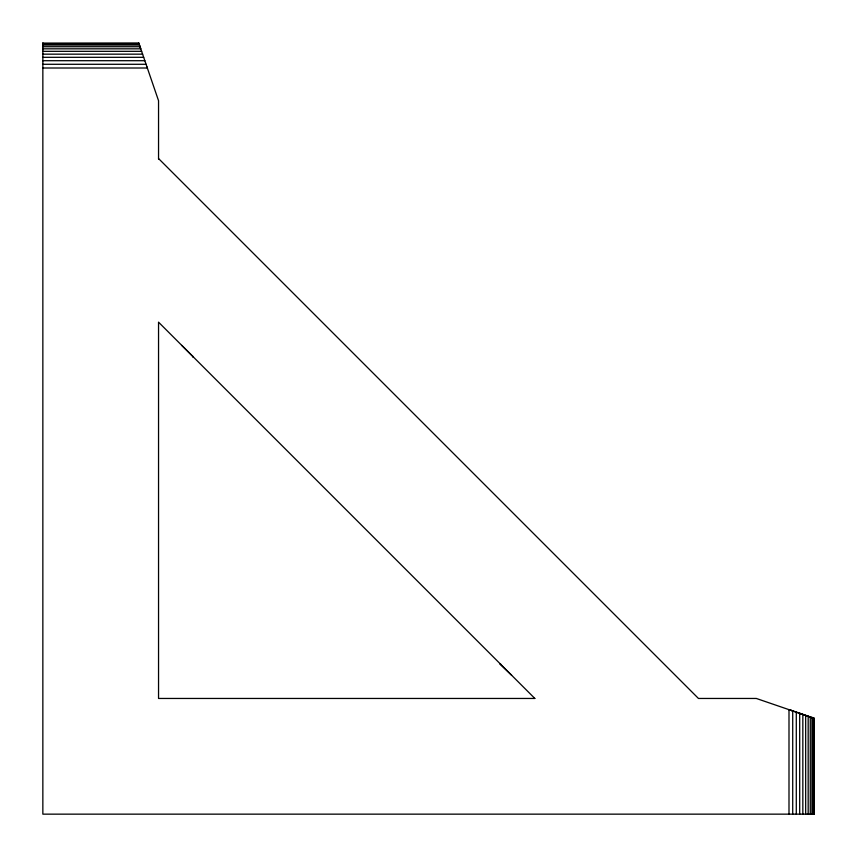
<?xml version="1.0" encoding="UTF-8"?>
<svg xmlns="http://www.w3.org/2000/svg" width="857" height="857" viewBox="0 0 857 857"><rect width="100%" height="100%" fill="white"/><g stroke="black" fill="none" stroke-linecap="round" stroke-linejoin="round"><path stroke-width="1.29" d="M799.688 814.15L799.688 713.292L814.021 718.241L813.904 814.15L814.021 718.241L756.303 698.455L698.455 698.455L158.545 158.545M42.85 43.096L138.759 42.979L140.034 46.632M42.85 43.836L139.059 43.836L138.759 42.979M42.85 45.057L139.477 45.057L158.545 100.698L158.545 159.048M42.85 46.728L140.055 46.728L140.784 48.828L42.85 48.828M42.85 51.324L141.641 51.324M42.85 54.162L142.616 54.162M42.85 57.312L143.697 57.312M42.85 60.708L144.865 60.708M42.85 64.286L146.086 64.286M42.85 68.003L147.361 68.003L146.986 66.889M814.15 814.15L42.85 814.15L42.85 42.85M500.06 664.196L511.608 675.23M811.943 814.15L811.943 717.491L814.021 718.241M788.997 814.15L788.997 709.639L802.838 714.374L802.838 814.15M788.997 709.639L792.714 710.914L792.714 814.15M813.529 718.08L811.943 717.523L813.164 717.92L813.164 814.15M811.943 717.491L813.164 717.941M500.06 663.672L500.831 664.325M181.77 345.392L193.328 356.94M192.675 356.169L192.804 356.94M810.272 716.913L810.272 814.15M808.172 716.195L808.172 814.15M805.676 715.338L805.676 814.15M796.292 712.135L796.292 814.15M534.832 698.455L158.545 698.455L158.545 322.168L534.832 698.455"/></g></svg>
